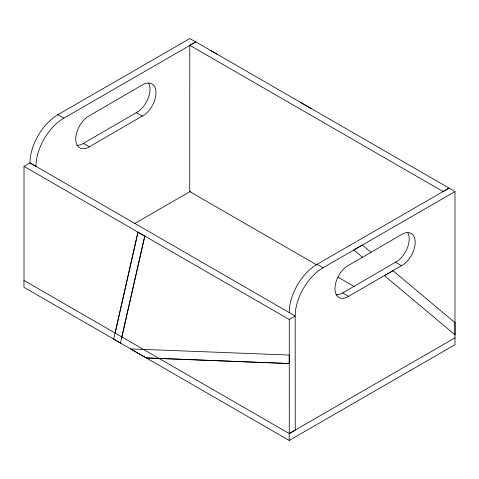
<?xml version="1.0" encoding="UTF-8"?>
<svg xmlns="http://www.w3.org/2000/svg" width="479" height="479" viewBox="0 0 479 479"><rect width="100%" height="100%" fill="white"/><g stroke="black" fill="none" stroke-linecap="round" stroke-linejoin="round"><path stroke-width="0.72" d="M189.786 45.301L443.099 191.552L449.068 188.109L195.755 41.859L189.786 45.301L189.732 191.582L316.715 264.893M120.516 343.054L113.661 339.168L137.964 232.141L115.319 332.342M121.828 337.072L144.772 236.075L120.451 343.09M76.891 145.305A19.226 11.101 -60 0 0 82.316 144.017L138.91 111.128A19.226 11.101 -60 0 0 148.682 83.28M89.334 146.796L88.286 147.466A19.226 11.101 -60 0 1 75.76 139.886A19.226 11.101 -60 0 1 86.843 117.217L143.437 84.322A19.226 11.101 -60 0 1 155.962 91.902A19.226 11.101 -60 0 1 144.88 114.571L89.334 146.796L83.364 143.413M407.898 232.86A19.226 11.101 -60 0 1 398.127 260.708L341.533 293.603A19.226 11.101 -60 0 1 336.108 294.884M348.55 296.375L347.503 297.046A19.226 11.101 -60 0 1 334.977 289.466A19.226 11.101 -60 0 1 346.06 266.797L402.653 233.908A19.226 11.101 -60 0 1 415.179 241.482A19.226 11.101 -60 0 1 404.096 264.151L348.55 296.375L342.581 292.932M57.833 114.744L189.798 38.56L195.767 42.002L63.803 118.193A39.386 22.741 -60 0 0 35.955 166.435L29.985 162.986A39.386 22.741 -60 0 1 57.833 114.744L63.803 118.193M210.652 50.463L217.46 54.39M24.016 166.357L29.985 162.908L295.238 316.05L289.268 319.499L24.016 166.357L24.016 280.449M300.998 102.62L311.494 108.679M134.946 223.37L190.588 191.247M289.202 312.565A39.386 22.741 -60 0 1 317.05 264.324L449.015 188.139L454.984 191.582L454.984 344.73L289.202 440.441L23.95 287.298L23.95 280.407L289.268 433.591L295.238 430.142L295.172 316.014A39.386 22.741 -60 0 1 323.02 267.773L454.984 191.582M289.202 363.531L146.215 357.969L130.528 348.91L289.268 355.041L289.202 363.531L146.215 357.891M454.984 337.839L289.202 433.549L289.202 440.441M136.419 112.721L142.383 116.163M395.636 262.3L401.6 265.749M370.968 252.265L362.369 245.056L353.813 249.996L362.411 257.205M454.984 322.708L454.984 334.821M317.05 264.324L323.02 267.773M338.096 277.239L354.292 286.592M137.832 232.219L144.64 236.147M455.05 322.744L393.049 270.761L384.427 275.664L455.05 334.863M289.268 319.499L289.268 433.591"/></g></svg>
